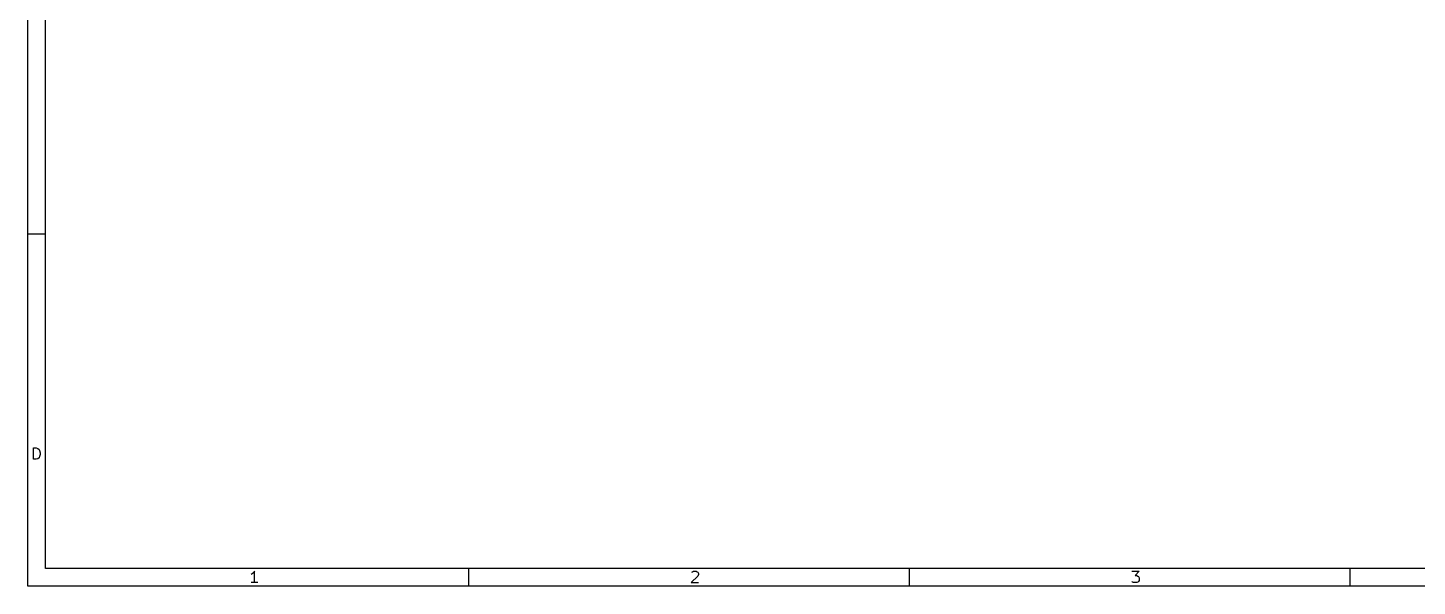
# Model space of a CAD drawing. Extents: x 10 to 287, y 10 to 200.
# Drawn here: x 10 to 167.7, y 10 to 73.4 of the extents above; entities that cross this region are included whole.
import ezdxf

# ---------------------------------------------------------------- set-up
doc = ezdxf.new("R2010")
doc.units = 0

msp = doc.modelspace()

# ---------------------------------------------------------------- linework, layer by layer
at = {"layer": 'Layer 1'}
for p, q in [((10, 9.9998), (10, 200.007)), ((12, 11.9998), (12, 198.007)), ((10, 50.007), (12, 50.007)), ((10.6595, 24.4134), (10.6595, 25.7134)), ((10.6595, 25.7134), (10.969, 25.7134)), ((10.969, 25.7134), (11.1548, 25.6515)), ((11.1548, 25.6515), (11.2786, 25.5277)), ((11.2786, 25.5277), (11.3405, 25.4039)), ((11.3405, 25.4039), (11.4024, 25.1563)), ((10.969, 24.4134), (10.6595, 24.4134)), ((11.1548, 24.4753), (10.969, 24.4134)), ((11.2786, 24.5991), (11.1548, 24.4753)), ((11.3405, 24.7229), (11.2786, 24.5991)), ((11.4024, 24.9705), (11.3405, 24.7229)), ((11.4024, 25.1563), (11.4024, 24.9705)), ((285.002, 11.9998), (12, 11.9998)), ((35.4701, 11.3967), (35.3463, 11.3348)), ((35.5939, 11.5205), (35.4701, 11.3967)), ((35.7177, 11.7062), (35.5939, 11.5205)), ((35.7177, 10.4062), (35.7177, 11.7062)), ((60, 11.9998), (60, 9.9998)), ((86.0273, 11.1491), (85.2844, 10.4062)), ((85.3463, 11.5824), (85.4082, 11.6443)), ((85.4082, 11.6443), (85.532, 11.7062)), ((85.532, 11.7062), (85.8415, 11.7062)), ((85.8415, 11.7062), (85.9654, 11.6443)), ((85.9654, 11.6443), (86.0273, 11.5824)), ((86.0273, 11.5824), (86.0892, 11.4586)), ((86.0892, 11.3348), (86.0273, 11.1491)), ((86.0892, 11.4586), (86.0892, 11.3348)), ((110, 11.9998), (110, 9.9998)), ((135.284, 11.7062), (136.089, 11.7062)), ((136.089, 11.7062), (135.656, 11.211)), ((135.656, 11.211), (135.841, 11.211)), ((135.841, 11.211), (135.965, 11.1491)), ((135.965, 11.1491), (136.027, 11.0871)), ((136.027, 11.0871), (136.089, 10.9633)), ((160, 11.9998), (160, 9.9998)), ((287.002, 9.9998), (10, 9.9998)), ((36.0892, 10.4062), (35.3463, 10.4062)), ((85.2844, 10.4062), (86.0892, 10.4062)), ((135.346, 10.4681), (135.284, 10.53)), ((135.47, 10.4062), (135.346, 10.4681)), ((135.841, 10.4062), (135.47, 10.4062)), ((135.965, 10.4681), (135.841, 10.4062)), ((136.027, 10.53), (135.965, 10.4681)), ((136.089, 10.6538), (136.027, 10.53)), ((136.089, 10.9633), (136.089, 10.6538))]:
    msp.add_line(p, q, dxfattribs=at)

doc.saveas('drawing.dxf')
